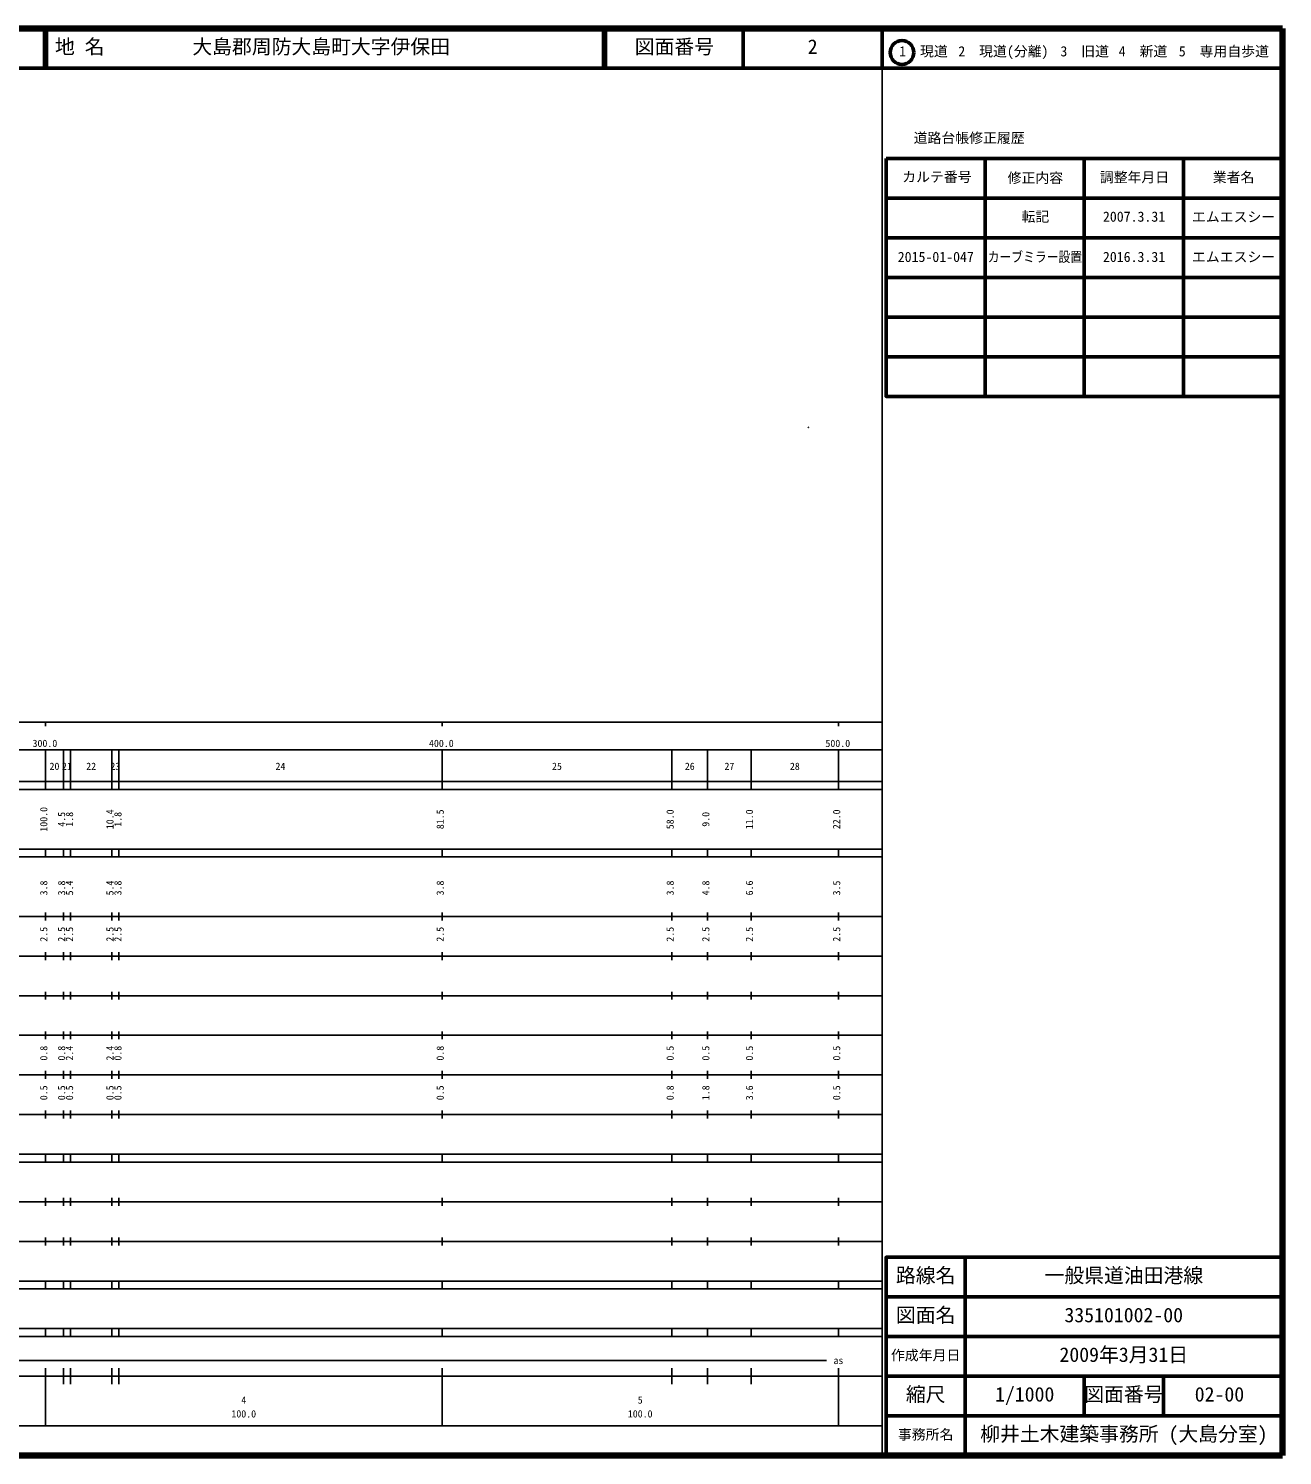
# Model space of a CAD drawing. Units: millimetres on the paper. Extents: x 40 to 680, y 20 to 380.
# Drawn here: x 363.7 to 680, y 20 to 380 of the extents above; entities that cross this region are included whole.
import ezdxf
from ezdxf.enums import TextEntityAlignment as Align

# ---------------------------------------------------------------- set-up
doc = ezdxf.new("R2010")
doc.units = ezdxf.units.MM
for name, color, linetype, lineweight in [('M-OTRS', 6, 'Continuous', 25), ('M-TTL', 2, 'Continuous', 140), ('M-TTL-BAND', 7, 'Continuous', 25), ('M-TTL-FRAM', 2, 'Continuous', 50), ('M-TTL-LINE', 7, 'Continuous', 50)]:
    doc.layers.add(name, color=color, linetype=linetype, lineweight=lineweight)
doc.layers.add('M-TTL-TXT', color=7, linetype='Continuous')
doc.styles.add('ＭＳ ゴシック', font='')
doc.styles.get('ＭＳ ゴシック').set_extended_font_data('MS Gothic')

msp = doc.modelspace()

# ---------------------------------------------------------------- linework, layer by layer
at = {"layer": 'M-OTRS'}
for radius in [0.0312, 0.025, 0.0188, 0.0125, 0.0063]:
    msp.add_circle((560.401, 279.386), radius, dxfattribs=at)
at = {"layer": 'M-TTL'}
for p, q in [((680, 380), (40, 380)), ((680, 20), (680, 380)), ((40, 20), (680, 20))]:
    msp.add_line(p, q, dxfattribs=at)
at = {"layer": 'M-TTL-BAND'}
for p, q in [((579, 20), (579, 370)), ((40, 205), (579, 205)), ((368, 205), (368, 204)), ((468, 205), (468, 204)), ((568, 205), (568, 204)), ((68, 198), (579, 198)), ((368, 188), (368, 198)), ((372.5, 188), (372.5, 198)), ((374.3, 188), (374.3, 198)), ((384.7, 188), (384.7, 198)), ((386.5, 188), (386.5, 198)), ((468, 188), (468, 198)), ((526, 188), (526, 198)), ((535, 188), (535, 198)), ((546, 188), (546, 198)), ((568, 188), (568, 198)), ((40, 190), (579, 190)), ((40, 188), (579, 188)), ((40, 173), (579, 173)), ((368, 171), (368, 173)), ((372.5, 171), (372.5, 173)), ((374.3, 171), (374.3, 173)), ((384.7, 171), (384.7, 173)), ((386.5, 171), (386.5, 173)), ((468, 171), (468, 173)), ((526, 171), (526, 173)), ((535, 171), (535, 173)), ((546, 171), (546, 173)), ((568, 171), (568, 173)), ((40, 171), (579, 171)), ((40, 156), (579, 156)), ((368, 155), (368, 157)), ((372.5, 155), (372.5, 157)), ((374.3, 155), (374.3, 157)), ((384.7, 155), (384.7, 157)), ((386.5, 155), (386.5, 157)), ((468, 155), (468, 157)), ((526, 155), (526, 157)), ((535, 155), (535, 157)), ((546, 155), (546, 157)), ((568, 155), (568, 157)), ((46, 146), (579, 146)), ((368, 145), (368, 147)), ((372.5, 145), (372.5, 147)), ((374.3, 145), (374.3, 147)), ((384.7, 145), (384.7, 147)), ((386.5, 145), (386.5, 147)), ((468, 145), (468, 147)), ((526, 145), (526, 147)), ((535, 145), (535, 147)), ((546, 145), (546, 147)), ((568, 145), (568, 147)), ((368, 135), (368, 137)), ((372.5, 135), (372.5, 137)), ((374.3, 135), (374.3, 137)), ((384.7, 135), (384.7, 137)), ((386.5, 135), (386.5, 137)), ((468, 135), (468, 137)), ((526, 135), (526, 137)), ((535, 135), (535, 137)), ((546, 135), (546, 137)), ((568, 135), (568, 137)), ((52, 136), (579, 136)), ((46, 126), (579, 126)), ((368, 125), (368, 127)), ((372.5, 125), (372.5, 127)), ((374.3, 125), (374.3, 127)), ((384.7, 125), (384.7, 127)), ((386.5, 125), (386.5, 127)), ((468, 125), (468, 127)), ((526, 125), (526, 127)), ((535, 125), (535, 127)), ((546, 125), (546, 127)), ((568, 125), (568, 127)), ((52, 116), (579, 116)), ((368, 115), (368, 117)), ((372.5, 115), (372.5, 117)), ((374.3, 115), (374.3, 117)), ((384.7, 115), (384.7, 117)), ((386.5, 115), (386.5, 117)), ((468, 115), (468, 117)), ((526, 115), (526, 117)), ((535, 115), (535, 117)), ((546, 115), (546, 117)), ((568, 115), (568, 117)), ((46, 106), (579, 106)), ((368, 105), (368, 107)), ((372.5, 105), (372.5, 107)), ((374.3, 105), (374.3, 107)), ((384.7, 105), (384.7, 107)), ((386.5, 105), (386.5, 107)), ((468, 105), (468, 107)), ((526, 105), (526, 107)), ((535, 105), (535, 107)), ((546, 105), (546, 107)), ((568, 105), (568, 107)), ((40, 96), (579, 96)), ((40, 94), (579, 94)), ((368, 94), (368, 96)), ((372.5, 94), (372.5, 96)), ((374.3, 94), (374.3, 96)), ((384.7, 94), (384.7, 96)), ((386.5, 94), (386.5, 96)), ((468, 94), (468, 96)), ((526, 94), (526, 96)), ((535, 94), (535, 96)), ((546, 94), (546, 96)), ((568, 94), (568, 96)), ((49, 84), (579, 84)), ((368, 83), (368, 85)), ((372.5, 83), (372.5, 85)), ((374.3, 83), (374.3, 85)), ((384.7, 83), (384.7, 85)), ((386.5, 83), (386.5, 85)), ((468, 83), (468, 85)), ((526, 83), (526, 85)), ((535, 83), (535, 85)), ((546, 83), (546, 85)), ((568, 83), (568, 85)), ((40, 74), (579, 74)), ((368, 73), (368, 75)), ((372.5, 73), (372.5, 75)), ((374.3, 73), (374.3, 75)), ((384.7, 73), (384.7, 75)), ((386.5, 73), (386.5, 75)), ((468, 73), (468, 75)), ((526, 73), (526, 75)), ((535, 73), (535, 75)), ((546, 73), (546, 75)), ((568, 73), (568, 75)), ((40, 64), (579, 64)), ((40, 62), (579, 62)), ((368, 62), (368, 64)), ((372.5, 62), (372.5, 64)), ((374.3, 62), (374.3, 64)), ((384.7, 62), (384.7, 64)), ((386.5, 62), (386.5, 64)), ((468, 62), (468, 64)), ((526, 62), (526, 64)), ((535, 62), (535, 64)), ((546, 62), (546, 64)), ((568, 62), (568, 64)), ((40, 52), (579, 52)), ((368, 50), (368, 52)), ((372.5, 50), (372.5, 52)), ((374.3, 50), (374.3, 52)), ((384.7, 50), (384.7, 52)), ((386.5, 50), (386.5, 52)), ((468, 50), (468, 52)), ((526, 50), (526, 52)), ((535, 50), (535, 52)), ((546, 50), (546, 52)), ((568, 50), (568, 52)), ((40, 50), (579, 50)), ((71, 44), (565, 44)), ((40, 40), (579, 40)), ((368, 27.5), (368, 42)), ((372.5, 38), (372.5, 42)), ((374.3, 38), (374.3, 42)), ((384.7, 38), (384.7, 42)), ((386.5, 38), (386.5, 42)), ((468, 27.5), (468, 42)), ((526, 38), (526, 42)), ((535, 38), (535, 42)), ((546, 38), (546, 42)), ((568, 27.5), (568, 42)), ((68, 27.5), (579, 27.5))]:
    msp.add_line(p, q, dxfattribs=at)
at = {"layer": 'M-TTL-FRAM'}
msp.add_line((580, 347.197), (680, 347.197), dxfattribs=at)
for points in [[(580, 347.197), (580, 287.197), (680, 287.197)], [(680, 70), (580, 70), (580, 20)]]:
    msp.add_lwpolyline(points, dxfattribs=at)
at = {"layer": 'M-TTL-LINE'}
for p, q in [((367.75, 380), (367.75, 370)), ((368.25, 380), (368.25, 370)), ((508.747, 380), (508.747, 370)), ((509.247, 380), (509.247, 370)), ((543.996, 380), (543.996, 370)), ((579, 380), (579, 370)), ((40, 370), (680, 370)), ((605, 347.197), (605, 287.197)), ((630, 347.197), (630, 287.197)), ((655, 347.197), (655, 287.197)), ((580, 337.197), (680, 337.197)), ((580, 327.197), (680, 327.197)), ((580, 317.197), (680, 317.197)), ((580, 307.197), (680, 307.197)), ((580, 297.197), (680, 297.197)), ((600, 70), (600, 20)), ((680, 60), (580, 60)), ((680, 50), (580, 50)), ((680, 40), (580, 40)), ((630, 40), (630, 30)), ((650, 40), (650, 30)), ((680, 30), (580, 30))]:
    msp.add_line(p, q, dxfattribs=at)
msp.add_circle((584.031, 373.958), 3, dxfattribs=at)

# ---------------------------------------------------------------- texts
at = {"layer": 'M-TTL-BAND', "style": 'ＭＳ ゴシック'}
for s, p in [('300.0', (364.719, 198.195)), ('400.0', (464.719, 198.195)), ('500.0', (564.719, 198.195)), ('20', (369, 192.405)), ('21', (372.15, 192.405)), ('22', (378.25, 192.405)), ('23', (384.35, 192.405)), ('24', (426, 192.405)), ('25', (495.75, 192.405)), ('26', (529.25, 192.405)), ('27', (539.25, 192.405)), ('28', (555.75, 192.405)), ('as', (566.75, 42.5)), ('4', (417.375, 32.523)), ('5', (517.375, 32.523)), ('100.0', (414.875, 29.033)), ('100.0', (514.875, 29.033))]:
    msp.add_text(s, height=1.833, dxfattribs=at).set_placement(p, align=Align.BOTTOM_LEFT)
for s, p in [('100.0', (369, 177.375)), ('4.5', (373.5, 178.625)), ('1.8', (375.5, 178.625)), ('10.4', (385.7, 178)), ('1.8', (387.7, 178.625)), ('81.5', (469, 178)), ('58.0', (527, 178)), ('9.0', (536, 178.625)), ('11.0', (547, 178)), ('22.0', (569, 178)), ('3.8', (369, 161.299)), ('3.8', (373.5, 161.299)), ('5.4', (375.5, 161.299)), ('5.4', (385.7, 161.299)), ('3.8', (387.7, 161.299)), ('3.8', (469, 161.299)), ('3.8', (527, 161.299)), ('4.8', (536, 161.299)), ('6.6', (547, 161.299)), ('3.5', (569, 161.299)), ('2.5', (369, 149.625)), ('2.5', (373.5, 149.625)), ('2.5', (375.5, 149.625)), ('2.5', (385.7, 149.625)), ('2.5', (387.7, 149.625)), ('2.5', (469, 149.625)), ('2.5', (527, 149.625)), ('2.5', (536, 149.625)), ('2.5', (547, 149.625)), ('2.5', (569, 149.625)), ('0.8', (369, 119.625)), ('0.8', (373.5, 119.625)), ('2.4', (375.5, 119.625)), ('2.4', (385.7, 119.625)), ('0.8', (387.7, 119.625)), ('0.8', (469, 119.625)), ('0.5', (527, 119.625)), ('0.5', (536, 119.625)), ('0.5', (547, 119.625)), ('0.5', (569, 119.625)), ('0.5', (369, 109.625)), ('0.5', (373.5, 109.625)), ('0.5', (375.5, 109.625)), ('0.5', (385.7, 109.625)), ('0.5', (387.7, 109.625)), ('0.5', (469, 109.625)), ('0.8', (527, 109.625)), ('1.8', (536, 109.625)), ('3.6', (547, 109.625)), ('0.5', (569, 109.625))]:
    msp.add_text(s, height=1.833, rotation=90, dxfattribs=at).set_placement(p, align=Align.BOTTOM_LEFT)
at = {"layer": 'M-TTL-TXT', "style": 'ＭＳ ゴシック'}
for s, height, p in [('地 名', 3.666, (370.38, 372.5)), ('大島郡周防大島町大字伊保田', 3.666, (405.024, 372.5)), ('図面番号', 3.666, (516.621, 372.5)), ('2', 3.666, (560.246, 372.5)), ('1\u3000現道', 2.566, (583.323, 372.208)), ('2\u3000現道(分離)', 2.566, (598.244, 372.208)), ('3\u3000旧道', 2.566, (623.996, 372.208)), ('4\u3000新道', 2.566, (638.699, 372.208)), ('5\u3000専用自歩道', 2.566, (653.853, 372.208)), ('道路台帳修正履歴', 2.566, (586.968, 350.363)), ('カルテ番号', 2.566, (584.089, 340.527)), ('修正内容', 2.566, (610.675, 340.273)), ('調整年月日', 2.566, (633.925, 340.447)), ('業者名', 2.566, (662.425, 340.447)), ('転記', 2.566, (614.175, 330.495)), ('2007.3.31', 2.566, (634.712, 330.495)), ('エムエスシー', 2.566, (657.175, 330.439)), ('2015-01-047', 2.566, (582.962, 320.337)), ('2016.3.31', 2.566, (634.712, 320.337)), ('エムエスシー', 2.566, (657.175, 320.337)), ('路線名', 3.666, (582.5, 62.5)), ('一般県道油田港線', 3.666, (620, 62.5)), ('図面名', 3.666, (582.5, 52.5)), ('335101002-00', 3.666, (625, 52.5)), ('作成年月日', 2.566, (581.25, 43.25)), ('2009年3月31日', 3.666, (623.75, 42.5)), ('縮尺', 3.666, (585, 32.5)), ('1/1000', 3.666, (607.5, 32.5)), ('図面番号', 3.666, (630, 32.5)), ('02-00', 3.666, (657.875, 32.5)), ('事務所名', 2.566, (583, 23.25)), ('柳井土木建築事務所 (大島分室)', 3.666, (603.75, 22.5))]:
    msp.add_text(s, height=height, dxfattribs=at).set_placement(p, align=Align.BOTTOM_LEFT)
at = {"layer": 'M-TTL-TXT', "style": 'ＭＳ ゴシック', "width": 0.85}
msp.add_text('カーブミラー設置', height=2.566, dxfattribs=at).set_placement((605.65, 320.337), align=Align.BOTTOM_LEFT)

doc.saveas('drawing.dxf')
